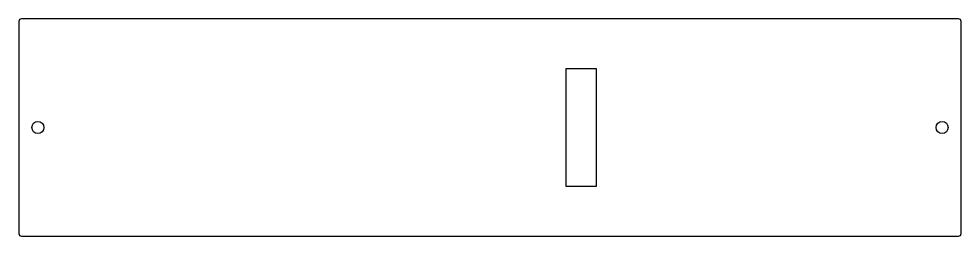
# Model space of a CAD drawing. Header units: millimetres. Extents: x -1 to 173, y 0 to 40.
import ezdxf

# ---------------------------------------------------------------- set-up
doc = ezdxf.new("R2010")
doc.units = ezdxf.units.MM

msp = doc.modelspace()

# ---------------------------------------------------------------- linework, layer by layer
msp.add_lwpolyline([(0, 40, 0.414214), (-0.5, 39.5), (-0.5, 0.5, 0.414214), (0, 0), (172.26, 0, 0.414214), (172.76, 0.5), (172.76, 39.5, 0.414214), (172.26, 40)], format="xyb", close=True)
msp.add_lwpolyline([(100.13, 30.85), (105.63, 30.85), (105.63, 9.15), (100.13, 9.15)], close=True)
for centre in [(3, 20), (169.26, 20)]:
    msp.add_circle(centre, 1.1)

doc.saveas('drawing.dxf')
